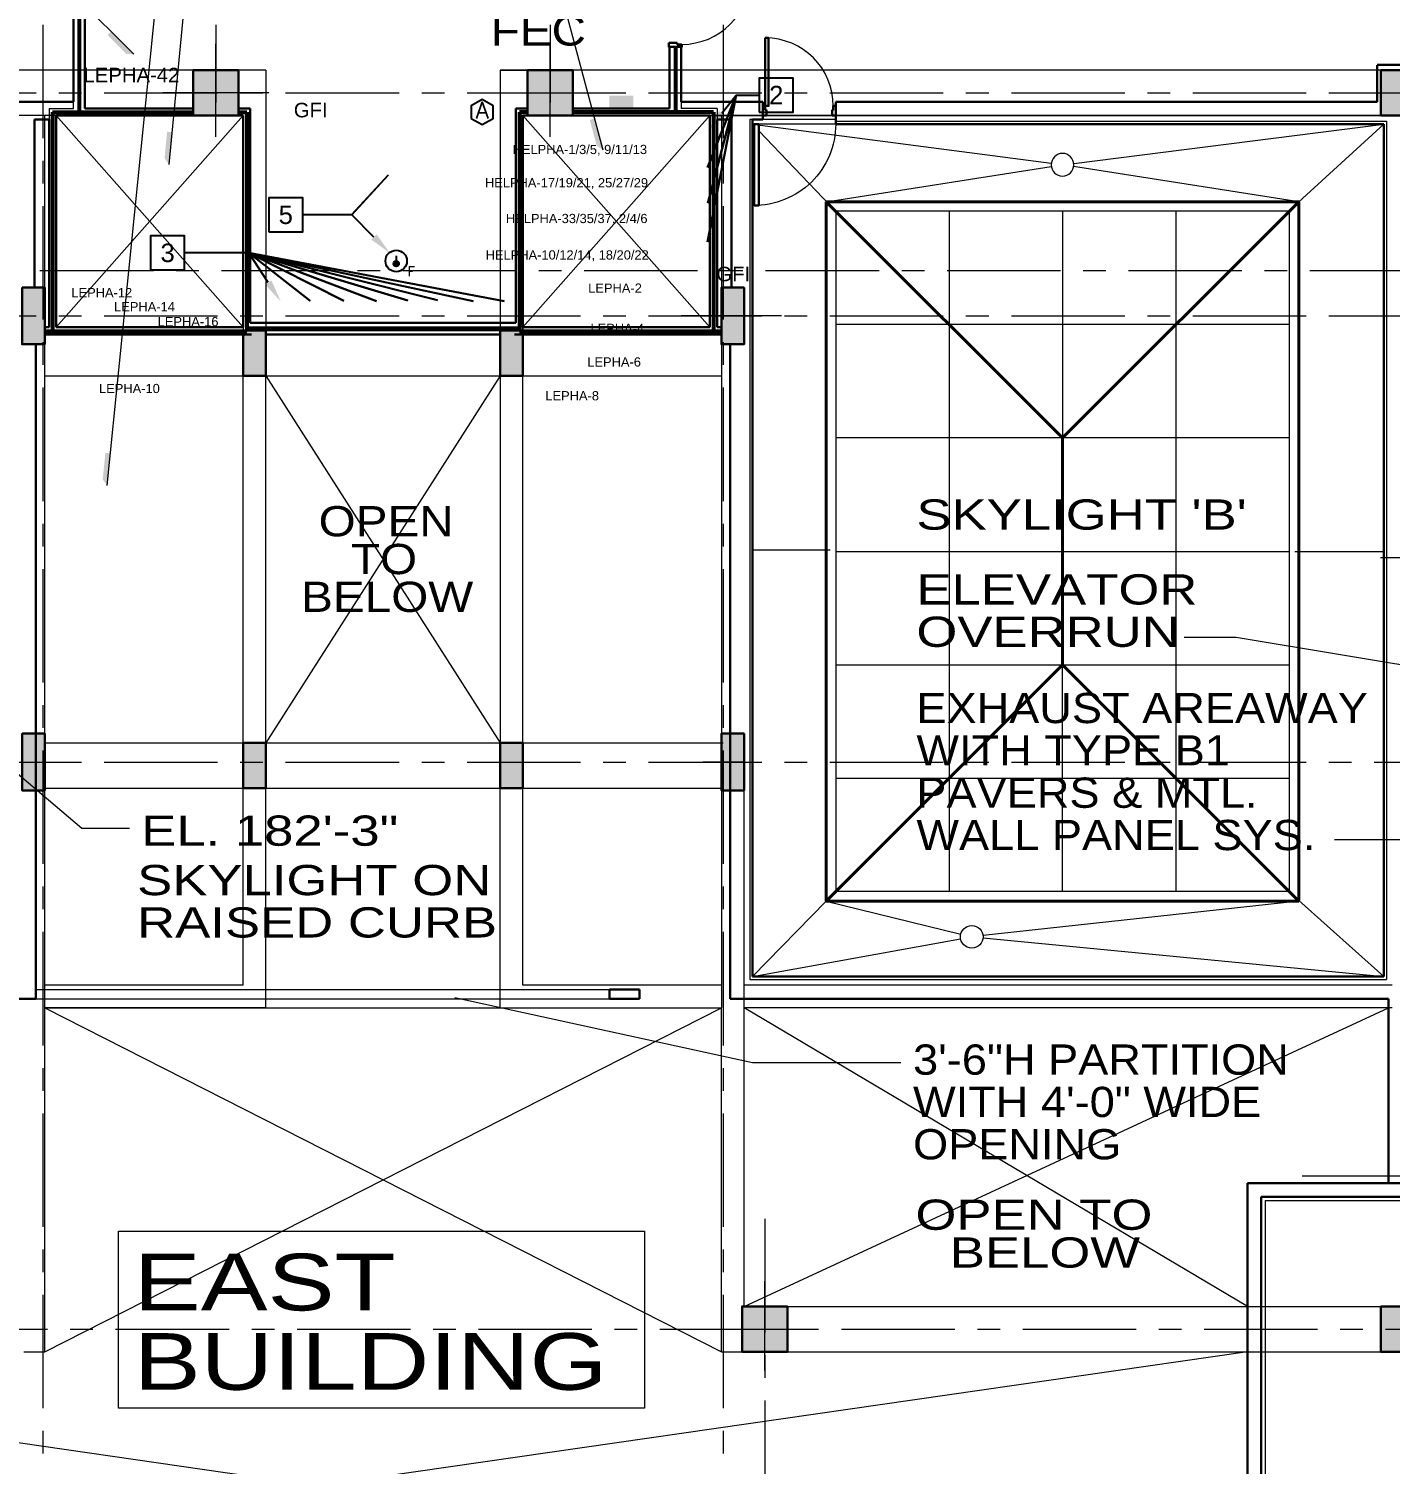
# Model space of a CAD drawing. Header units: inches. Extents: x -35176 to 0, y -3216 to 2257.
# Drawn here: x -15660 to -14940, y 296 to 1055 of the extents above; entities that cross this region are included whole.
import ezdxf
from ezdxf import colors
from ezdxf.entities.mleader import LeaderData, LeaderLine
from ezdxf.enums import TextEntityAlignment as Align
from ezdxf.math import Vec2, Vec3

# ---------------------------------------------------------------- set-up
doc = ezdxf.new("R2010")
doc.units = ezdxf.units.IN
doc.header["$LTSCALE"] = 48
doc.header["$MEASUREMENT"] = 0
doc.linetypes.add('A114$0$CENTER', pattern=[2, 1.25, -0.25, 0.25, -0.25])
for name, color, linetype in [('A114$0$A-ANNO-PATT-13-14', 8, 'Continuous'), ('A114$0$A-ANNO-TEXT', 8, 'Continuous'), ('A114$0$A-AREA-IDEN', 8, 'Continuous'), ('A114$0$A-COLS-COL14', 8, 'Continuous'), ('A114$0$A-COLS-COLS13-14', 8, 'Continuous'), ('A114$0$A-DOOR', 8, 'Continuous'), ('A114$0$A-DOOR-FRAM', 8, 'Continuous'), ('A114$0$A-EQPM-FEC', 8, 'Continuous'), ('A114$0$A-FLOR-OPN-TO-BELOW', 8, 'Continuous'), ('A114$0$A-FLOR-SLAB', 8, 'Continuous'), ('A114$0$A-GRID-GRD13-14', 8, 'Continuous'), ('A114$0$A-GRID-GRDP0-14', 8, 'Continuous'), ('A114$0$A-GRID-GRDP0-15', 8, 'Continuous'), ('A114$0$A-ROOF-CRTS', 8, 'Continuous'), ('A114$0$A-ROOF-RFDR', 8, 'Continuous'), ('A114$0$A-ROOF-SKYL', 8, 'Continuous'), ('A114$0$A-WALL-FIRE', 8, 'Continuous'), ('A114$0$A-WALL-FULL-EXTR', 8, 'Continuous'), ('A114$0$A-WALL-FULL-INTR', 8, 'Continuous'), ('A114$0$A-WALL-INTR', 8, 'Continuous'), ('A114$0$S-BEAM', 8, 'Continuous'), ('A114$0$S-BEAM-BELOW', 8, 'Continuous'), ('E-Anno-Keyn', 72, 'Continuous'), ('E-Anno-Note', 6, 'Continuous'), ('E-FIRE', 234, 'Continuous'), ('E-TEXT', 6, 'Continuous'), ('M-HVAC-text', 6, 'Continuous'), ('XREF', 7, 'Continuous')]:
    doc.layers.add(name, color=color, linetype=linetype)
doc.styles.add('A114$0$Arial', font='arial.ttf', dxfattribs={"height": 0.076839})
doc.styles.add('A114$0$style-Arial', font='arial.ttf')
doc.styles.add('M08', font='arial.ttf', dxfattribs={"height": 7.68})
doc.styles.add('MAMEP ANNO', font='arial.ttf', dxfattribs={"height": 0.101562})
doc.styles.get("Standard").update_dxf_attribs({"font": 'simplex.shx'})

# ---------------------------------------------------------------- blocks, each defined once
blk = doc.blocks.new('A114')
at = {"layer": 'A114$0$A-ANNO-PATT-13-14', "lineweight": 0, "extrusion": (0, 0, -1)}
blk.add_solid([(22757.5235, 1033.1645, 0), (22781.5235, 1033.1645, 0), (22757.5235, 1009.1645, 0), (22781.5235, 1009.1645, 0)], dxfattribs=at)
at = {"layer": 'A114$0$A-ANNO-PATT-13-14', "lineweight": 30, "extrusion": (0, 0, -1)}
for points in [[(22580.5238, 1033.1645), (22604.5238, 1033.1645), (22580.5238, 1009.1645), (22604.5238, 1009.1645)], [(22502.0241, 918.1574), (22490.0241, 918.1574), (22502.0241, 888.1574), (22490.0241, 888.1574)], [(22755.0348, 677.3418, 0), (22743.0348, 677.3418, 0), (22755.0348, 653.3418, 0), (22743.0348, 653.3418, 0)], [(22502.0241, 682.1574), (22490.0241, 682.1574), (22502.0241, 652.1574), (22490.0241, 652.1574)]]:
    blk.add_solid(points, dxfattribs=at)
at = {"layer": 'A114$0$A-ANNO-PATT-13-14', "lineweight": 30}
for points in [[(-22153.019, 1009.1489, 0), (-22129.019, 1009.1489, 0), (-22153.019, 1033.1489, 0), (-22129.019, 1033.1489, 0)], [(-22872.0236, 918.1574), (-22860.0236, 918.1574), (-22872.0236, 888.1574), (-22860.0236, 888.1574)], [(-22755.0231, 895.5238), (-22743.0231, 895.5238), (-22755.0231, 871.5238), (-22743.0231, 871.5238)], [(-22619.0037, 895.5239), (-22607.0037, 895.5239), (-22619.0037, 871.5239), (-22607.0037, 871.5239)], [(-22872.0236, 682.1574), (-22860.0236, 682.1574), (-22872.0236, 652.1574), (-22860.0236, 652.1574)], [(-22619.0037, 677.3419), (-22607.0037, 677.3419), (-22619.0037, 653.3419), (-22607.0037, 653.3419)], [(-22467.0236, 355.1574, 0.0005), (-22467.0236, 379.1574, 0.0005), (-22491.0236, 355.1574, 0.0005), (-22491.0236, 379.1574, 0.0005)], [(-22129.0236, 355.1574), (-22129.0236, 379.1574), (-22153.0236, 355.1574), (-22153.0236, 379.1574)]]:
    blk.add_solid(points, dxfattribs=at)
at = {"layer": 'A114$0$A-ANNO-TEXT', "lineweight": 0}
blk.add_line((-22777.2705, 1162.0842), (-22794.3106, 983.3561), dxfattribs=at)
at = {"layer": 'A114$0$A-ANNO-TEXT', "lineweight": 0, "flags": 128}
for points in [[(-22613.8398, 1115.6457), (-22597.9778, 1115.6457), (-22564.6676, 991.0486)], [(-22177.5283, 626.101), (-22102.4483, 626.101), (-21912.572, 848.1814)], [(-22257.1051, 733.2848), (-22229.551, 733.2848), (-22117.0279, 714.5896)], [(-22815.1126, 631.9644), (-22840.3959, 631.9644), (-22904.0024, 685.9367)], [(-22407.046, 508.0234), (-22485.4738, 508.0234), (-22643.0298, 542.3578)]]:
    blk.add_lwpolyline(points, dxfattribs=at)
at = {"layer": 'A114$0$A-ANNO-TEXT', "lineweight": 0}
blk.add_solid([(-22564.6676, 991.0486), (-22569.083, 1007.5643), (-22567.9755, 993.2077), (-22571.6301, 1006.878)], dxfattribs=at)
blk.add_solid([(-22564.6676, 991.0486), (-22569.083, 1007.5643), (-22567.9755, 993.2077), (-22571.6301, 1006.878)], dxfattribs=at)
at = {"layer": 'A114$0$A-ANNO-TEXT', "lineweight": 0, "extrusion": (0, 0, -1)}
blk.add_solid([(22794.3106, 983.3561), (22792.688, 1000.3747), (22796.6576, 986.5334), (22795.3145, 1000.6199)], dxfattribs=at)
blk.add_solid([(22794.3106, 983.3561), (22792.688, 1000.3747), (22796.6576, 986.5334), (22795.3145, 1000.6199)], dxfattribs=at)
at = {"layer": 'A114$0$A-ANNO-TEXT', "lineweight": 13}
blk.add_3dface([(-22821.0479, 418.8965), (-22542.724, 418.8965), (-22542.724, 325.302), (-22821.0479, 325.302)], dxfattribs=at)
at = {"layer": 'A114$0$A-AREA-IDEN', "lineweight": 0}
for p, q in [((-22827.0435, 813.4221), (-22760.1274, 1473.0978)), ((-22812.9091, 1041.6041), (-22943.1201, 1171.8746))]:
    blk.add_line(p, q, dxfattribs=at)
blk.add_solid([(-22812.9091, 1041.6041), (-22824.9949, 1053.6954), (-22816.8534, 1041.8187), (-22826.8569, 1051.8268)], dxfattribs=at)
blk.add_solid([(-22812.9091, 1041.6041), (-22824.9949, 1053.6954), (-22816.8534, 1041.8187), (-22826.8569, 1051.8268)], dxfattribs=at)
at = {"layer": 'A114$0$A-AREA-IDEN', "lineweight": 0, "extrusion": (-8.04894e-18, -7.93485e-17, -1)}
blk.add_solid([(22827.0435, 813.4221), (22825.3182, 830.4305), (22829.3713, 816.6134), (22827.9432, 830.6916)], dxfattribs=at)
blk.add_solid([(22827.0435, 813.4221), (22825.3182, 830.4305), (22829.3713, 816.6134), (22827.9432, 830.6916)], dxfattribs=at)
at = {"layer": 'A114$0$A-COLS-COL14', "lineweight": 13}
blk.add_line((-22130.3242, 775.098), (-22153.2812, 775.098), dxfattribs=at)
at = {"layer": 'A114$0$A-COLS-COLS13-14', "lineweight": 0}
for p, q in [((-22769.5278, 997.8632), (-22769.5278, 1047.1378)), ((-22592.5238, 997.8632), (-22592.5238, 1047.1378)), ((-22741.5235, 1021.1697, 0), (-22797.5235, 1021.1697, 0)), ((-22620.5238, 1021.1697, 0), (-22564.5238, 1021.1697, 0)), ((-22169.769, 1021.1697, 0), (-22113.769, 1021.1697, 0)), ((-22169.769, 1021.1489, 0), (-22113.769, 1021.1489, 0)), ((-22470.1778, 903.1574), (-22523.2687, 903.1574)), ((-22169.7641, 903.1631), (-22113.7641, 903.1631)), ((-22888.1237, 667.1544), (-22841.3992, 667.1544)), ((-22489.497, 667.1544), (-22511.8834, 667.1544)), ((-22153.1858, 667.1544), (-22125.3194, 667.1544)), ((-22152.4358, 667.1544), (-22124.5694, 667.1544)), ((-22479.0236, 345.1395), (-22479.0236, 392.5189)), ((-22900.5718, 367.1574), (-22865.5752, 367.1574)), ((-22496.5718, 367.1574), (-22461.5752, 367.1574))]:
    blk.add_line(p, q, dxfattribs=at)
at = {"layer": 'A114$0$A-COLS-COLS13-14', "lineweight": 30}
for points in [[(-22781.5235, 1033.1645, 0), (-22781.5235, 1009.1645, 0), (-22757.5235, 1009.1645, 0), (-22757.5235, 1033.1645, 0)], [(-22604.5238, 1009.1645), (-22580.5238, 1009.1645), (-22580.5238, 1033.1645), (-22604.5238, 1033.1645)], [(-22129.019, 1009.1489, 0), (-22129.019, 1033.1489, 0), (-22153.019, 1033.1489, 0), (-22153.019, 1009.1489, 0)], [(-22872.0236, 918.1574), (-22860.0236, 918.1574), (-22860.0236, 888.1574), (-22872.0236, 888.1574)], [(-22490.0241, 918.1574), (-22502.0241, 918.1574), (-22502.0241, 888.1574), (-22490.0241, 888.1574)], [(-22755.0231, 895.5238), (-22743.0231, 895.5238), (-22743.0231, 871.5238), (-22755.0231, 871.5238)], [(-22607.0037, 895.5239), (-22619.0037, 895.5239), (-22619.0037, 871.5239), (-22607.0037, 871.5239)], [(-22872.0236, 682.1574), (-22860.0236, 682.1574), (-22860.0236, 652.1574), (-22872.0236, 652.1574)], [(-22755.0348, 677.3418, 0), (-22743.0348, 677.3418, 0), (-22743.0348, 653.3418, 0), (-22755.0348, 653.3418, 0)], [(-22619.0037, 677.3419), (-22607.0037, 677.3419), (-22607.0037, 653.3419), (-22619.0037, 653.3419)], [(-22490.0241, 682.1574), (-22502.0241, 682.1574), (-22502.0241, 652.1574), (-22490.0241, 652.1574)], [(-22491.0236, 355.1574, 0.0005), (-22467.0236, 355.1574, 0.0005), (-22467.0236, 379.1574, 0.0005), (-22491.0236, 379.1574, 0.0005)], [(-22153.0236, 355.1574, 0.0005), (-22129.0236, 355.1574, 0.0005), (-22129.0236, 379.1574, 0.0005), (-22153.0236, 379.1574, 0.0005)]]:
    blk.add_3dface(points, dxfattribs=at)
at = {"layer": 'A114$0$A-DOOR', "lineweight": 0}
for centre, start, end in [((-22522.8995, 1082.8427), 270, 0), ((-22478.7753, 1014.2343), 0, 90)]:
    blk.add_arc(centre, 36, start, end, dxfattribs=at)
at = {"layer": 'A114$0$A-DOOR', "lineweight": 0, "extrusion": (0, 0, -1)}
blk.add_arc((22484.595, 1004.672), 43.0707, 180, 270.7797849, dxfattribs=at)
at = {"layer": 'A114$0$A-DOOR', "lineweight": 30}
for points in [[(-22478.7753, 1050.2343), (-22477.0253, 1050.2343), (-22477.0253, 1014.2343), (-22478.7753, 1014.2343)], [(-22482.095, 1004.672), (-22484.595, 1004.672), (-22484.595, 961.672), (-22482.095, 961.672)]]:
    blk.add_3dface(points, dxfattribs=at)
at = {"layer": 'A114$0$A-DOOR-FRAM', "lineweight": 30}
for p, q in [((-22529.7743, 1047.5928), (-22529.7743, 1045.3413)), ((-22525.3216, 1047.5928), (-22529.7743, 1047.5928)), ((-22529.7743, 1045.3413), (-22529.3993, 1045.3413)), ((-22525.3216, 1046.8423), (-22525.3216, 1047.5928)), ((-22522.8993, 1046.8423), (-22525.3216, 1046.8423)), ((-22522.8993, 1045.3413), (-22523.2743, 1045.3413)), ((-22522.8993, 1045.3413), (-22522.8993, 1046.8423)), ((-22480.0259, 1014.2345), (-22478.7749, 1014.2345)), ((-22480.0259, 1014.2345), (-22480.0259, 1013.8595)), ((-22478.7749, 1014.2345), (-22478.7749, 1012.2341)), ((-22478.7749, 1012.2341), (-22478.1494, 1012.2341)), ((-22478.1494, 1012.2341), (-22478.1494, 1009.2345)), ((-22442.7749, 1012.2341), (-22443.4004, 1012.2341)), ((-22443.4004, 1012.2341), (-22443.4004, 1009.2345)), ((-22441.5239, 1014.2345), (-22442.7749, 1014.2345)), ((-22442.7749, 1014.2345), (-22442.7749, 1012.2341)), ((-22441.5239, 1014.2345), (-22441.5239, 1013.8595)), ((-22480.0259, 1009.2345), (-22480.0259, 1009.6095)), ((-22478.1494, 1009.2345), (-22480.0259, 1009.2345)), ((-22443.4004, 1009.2345), (-22441.5239, 1009.2345)), ((-22441.5239, 1009.2345), (-22441.5239, 1009.6095))]:
    blk.add_line(p, q, dxfattribs=at)
at = {"layer": 'A114$0$A-DOOR-FRAM', "lineweight": 13}
for p, q in [((-22525.4717, 1047.4427), (-22529.6242, 1047.4427)), ((-22529.6242, 1047.4427), (-22529.6242, 1045.4914)), ((-22529.6242, 1045.4914), (-22529.3993, 1045.4914)), ((-22529.3993, 1045.4914), (-22529.3993, 1045.3413)), ((-22525.4717, 1046.6922), (-22525.4717, 1047.4427)), ((-22523.0494, 1046.6922), (-22525.4717, 1046.6922)), ((-22523.2743, 1045.3413), (-22523.2743, 1045.4914)), ((-22523.0494, 1045.4914), (-22523.2743, 1045.4914)), ((-22523.0494, 1045.4914), (-22523.0494, 1046.6922)), ((-22480.0259, 1013.8595), (-22479.8758, 1013.8595)), ((-22479.8758, 1014.0844), (-22478.925, 1014.0844)), ((-22479.8758, 1014.0844), (-22479.8758, 1013.8595)), ((-22478.925, 1014.0844), (-22478.925, 1012.084)), ((-22478.925, 1012.084), (-22478.2995, 1012.084)), ((-22478.2995, 1012.084), (-22478.2995, 1009.3846)), ((-22442.6248, 1012.084), (-22443.2503, 1012.084)), ((-22443.2503, 1012.084), (-22443.2503, 1009.3846)), ((-22441.674, 1014.0844), (-22442.6248, 1014.0844)), ((-22442.6248, 1014.0844), (-22442.6248, 1012.084)), ((-22441.674, 1014.0844), (-22441.674, 1013.8595)), ((-22441.5239, 1013.8595), (-22441.674, 1013.8595)), ((-22479.8758, 1009.6095), (-22480.0259, 1009.6095)), ((-22479.8758, 1009.3846), (-22479.8758, 1009.6095)), ((-22478.2995, 1009.3846), (-22479.8758, 1009.3846)), ((-22443.2503, 1009.3846), (-22441.674, 1009.3846)), ((-22441.674, 1009.3846), (-22441.674, 1009.6095)), ((-22441.674, 1009.6095), (-22441.5239, 1009.6095))]:
    blk.add_line(p, q, dxfattribs=at)
at = {"layer": 'A114$0$A-EQPM-FEC', "lineweight": 13}
blk.add_solid([(-22548.5866, 1012.8989, 352.9729), (-22561.3366, 1012.8989, 352.9729), (-22548.5866, 1019.6489, 352.9729), (-22561.3366, 1019.6489, 352.9729)], dxfattribs=at)
at = {"layer": 'A114$0$A-FLOR-OPN-TO-BELOW', "lineweight": 0}
for p, q in [((-22755.012, 1009.1643), (-22854.0226, 897.1643)), ((-22854.0226, 1009.1487), (-22755.0181, 897.1644)), ((-22607.0353, 1009.1643), (-22508.0246, 897.1643)), ((-22508.0246, 1009.1487), (-22607.0292, 897.1644)), ((-22619.0037, 871.5239), (-22743.0348, 677.3418)), ((-22743.0231, 871.5238), (-22619.0037, 677.3419)), ((-22860.0236, 355.1574), (-22502.0241, 537.1631)), ((-22860.0236, 537.1631), (-22502.0241, 355.1574)), ((-22490.0241, 379.1574), (-22149.0665, 537.1636)), ((-22223.5561, 379.1574), (-22490.0241, 537.1631)), ((-23207.0236, 355.1574), (-22641.245, 273.4861)), ((-22223.5561, 355.1574), (-22789.7234, 273.506))]:
    blk.add_line(p, q, dxfattribs=at)
at = {"layer": 'A114$0$A-FLOR-SLAB', "lineweight": 13}
for p, q in [((-22743.0348, 677.3418), (-22743.0231, 871.5238)), ((-22743.0231, 871.5238), (-22619.0037, 871.5239)), ((-22619.0037, 871.5239), (-22619.0037, 677.3419)), ((-22743.0348, 677.3418), (-22619.0037, 677.3419)), ((-22860.0236, 537.1631), (-22502.0241, 537.1631))]:
    blk.add_line(p, q, dxfattribs=at)
at = {"layer": 'A114$0$A-GRID-GRD13-14', "linetype": 'A114$0$CENTER', "lineweight": 0}
blk.add_line((-22194.7071, 448.1825, 0.0011), (-21414.536, 448.1309), dxfattribs=at)
at = {"layer": 'A114$0$A-GRID-GRDP0-14', "linetype": 'A114$0$CENTER', "lineweight": 0}
blk.add_line((-22479.0236, 425.4117), (-22479.0236, -201.1205), dxfattribs=at)
at = {"layer": 'A114$0$A-GRID-GRDP0-15', "linetype": 'A114$0$CENTER', "lineweight": 0}
for p, q in [((-22861.0236, 2113.2362), (-22861.0236, -797.9051)), ((-22769.5278, 2113.2362), (-22769.5278, 1016.1072)), ((-22592.5194, 2113.2362), (-22592.5194, 1016.1072)), ((-22501.0236, 2113.2362), (-22501.0236, -676.9042)), ((-23884.5631, 1021.1697), (-20452.7577, 1021.1697)), ((-24110.5721, 927.1574), (-20437.5384, 927.1574)), ((-23884.5631, 903.1574), (-20364.9322, 903.1574)), ((-23884.5631, 667.1574), (-20368.7317, 667.1574)), ((-24358.5266, 367.1574), (-20364.9322, 367.1574))]:
    blk.add_line(p, q, dxfattribs=at)
at = {"layer": 'A114$0$A-ROOF-CRTS', "lineweight": 0}
for p, q in [((-22485.5946, 1004.672), (-22327.4729, 983.9185)), ((-22315.5715, 983.8917), (-22151.5236, 1004.672)), ((-22198.5239, 961.6034), (-22151.5236, 1004.672)), ((-22444.5239, 961.6034), (-22482.095, 1001.0022)), ((-22446.5239, 963.6034), (-22327.452, 982.2113)), ((-22196.5239, 963.6034), (-22315.5959, 982.2113)), ((-22444.5239, 779.1713), (-22485.5239, 779.1713)), ((-22198.5239, 778.6034), (-22151.5236, 778.6034)), ((-22485.5149, 553.6707), (-22446.5239, 593.5575)), ((-22446.5239, 593.6034), (-22375.3498, 576.0719)), ((-22196.5239, 593.6034), (-22363.5597, 575.2908)), ((-22196.5239, 593.819), (-22151.5236, 553.6701)), ((-22485.5149, 553.6707), (-22375.4282, 573.5697)), ((-22363.5515, 574.0625), (-22151.5236, 553.6701))]:
    blk.add_line(p, q, dxfattribs=at)
at = {"layer": 'A114$0$A-ROOF-RFDR', "lineweight": 13, "extrusion": (0, 0, -1)}
blk.add_circle((22321.5239, 983.1377, -352.9729), 6, dxfattribs=at)
at = {"layer": 'A114$0$A-ROOF-RFDR', "lineweight": 13}
blk.add_circle((-22369.5239, 574.6369, 352.9729), 6, dxfattribs=at)
at = {"layer": 'A114$0$A-ROOF-SKYL', "lineweight": 40}
for p, q in [((-22321.5239, 838.6034), (-22446.5239, 963.6034)), ((-22196.5239, 963.6034), (-22446.5239, 963.6034)), ((-22446.5239, 963.6034), (-22446.5239, 593.5575)), ((-22321.5239, 838.6034), (-22196.5239, 963.6034)), ((-22196.5239, 963.6034), (-22196.5239, 593.819)), ((-22321.5239, 838.6034), (-22321.5239, 718.6034)), ((-22446.5239, 593.6034), (-22321.5239, 718.6034)), ((-22196.5239, 593.6034), (-22321.5239, 718.6034)), ((-22196.5239, 593.6034), (-22446.5239, 593.6034))]:
    blk.add_line(p, q, dxfattribs=at)
at = {"layer": 'A114$0$A-ROOF-SKYL', "lineweight": 0}
for p, q in [((-22201.53, 958.5974), (-22441.5179, 958.5974)), ((-22441.5179, 958.5974), (-22441.5179, 598.6095)), ((-22381.5239, 958.5974), (-22381.5239, 598.6095)), ((-22321.5239, 958.5974), (-22321.5239, 838.6034)), ((-22261.5239, 958.5974), (-22261.5239, 598.6095)), ((-22201.53, 958.5974), (-22201.53, 598.6095)), ((-22201.53, 898.6034), (-22441.5179, 898.6034)), ((-22201.53, 838.6034), (-22441.5179, 838.6034)), ((-22441.5179, 778.6034), (-22321.5239, 778.6034)), ((-22321.5239, 778.6034), (-22201.53, 778.6034)), ((-22441.5179, 718.6034), (-22201.53, 718.6034)), ((-22321.5239, 598.6095), (-22321.5239, 718.6034)), ((-22441.5179, 658.6034), (-22201.53, 658.6034)), ((-22201.53, 598.6095), (-22441.5179, 598.6095))]:
    blk.add_line(p, q, dxfattribs=at)
at = {"layer": 'A114$0$A-WALL-FIRE', "lineweight": 53}
for p, q in [((-22841.8354, 1089.3653), (-22841.8354, 1011.7999)), ((-22526.3368, 1045.4914), (-22526.3368, 1011.0239)), ((-22855.8979, 1011.0239), (-22781.5235, 1011.0239)), ((-22855.8979, 1011.0239), (-22855.8977, 895.1406)), ((-22757.5235, 1011.024), (-22753.1369, 1011.024)), ((-22753.1369, 1011.024), (-22753.1432, 895.1406)), ((-22608.9103, 1011.024), (-22608.9041, 895.1406)), ((-22604.5238, 1011.024), (-22608.9103, 1011.024)), ((-22506.0923, 1011.0239), (-22580.5238, 1011.0239)), ((-22506.0923, 1011.0239), (-22506.0923, 895.1406)), ((-22608.9042, 896.477), (-22753.1431, 896.477)), ((-22860.0236, 895.1406), (-22753.1432, 895.1406)), ((-22608.9041, 895.1406), (-22502.0241, 895.1406))]:
    blk.add_line(p, q, dxfattribs=at)
at = {"layer": 'A114$0$A-WALL-FULL-EXTR', "lineweight": 30}
for p, q in [((-22149.0665, 541.9201), (-22149.0665, 444.3803)), ((-21693.535, 444.3794), (-22223.5561, 444.3804)), ((-22223.5561, 444.3804), (-22223.5561, 384.0308)), ((-22216.3061, 437.1317), (-21946.0136, 437.1314)), ((-22216.3061, 437.1304), (-22216.3061, 205.9408)), ((-21681.0866, 437.1294), (-22216.3061, 437.1304)), ((-22223.5561, 384.0308), (-22223.5561, 375.0349)), ((-22223.5561, 375.0349), (-22223.5561, 371.6937)), ((-22223.5561, 371.6937), (-22223.5561, 366.0391)), ((-22223.5561, 366.0391), (-22223.5561, 287.6978))]:
    blk.add_line(p, q, dxfattribs=at)
at = {"layer": 'A114$0$A-WALL-FULL-EXTR', "lineweight": 13}
for p, q in [((-22214.3061, 435.1317), (-21677.57, 435.1312)), ((-22214.3061, 435.1304), (-22214.3061, 358.8215)), ((-22214.3061, 358.8215), (-22214.3061, 322.7425)), ((-22214.3061, 322.7425), (-22214.3061, 319.5355)), ((-22214.3061, 319.5355), (-22214.3061, 203.9405))]:
    blk.add_line(p, q, dxfattribs=at)
at = {"layer": 'A114$0$A-WALL-FULL-INTR', "lineweight": 30}
for p, q in [((-22844.8979, 1016.422), (-22844.8979, 1091.24)), ((-22838.7729, 1012.8989), (-22838.7729, 1087.4905)), ((-22529.3993, 1045.4914), (-22529.3994, 1012.8989)), ((-22529.3993, 1045.4914), (-22523.2743, 1045.4914)), ((-22523.2743, 1045.4914), (-22523.2744, 1016.422)), ((-22155.0317, 1035.8988), (-22155.0316, 1016.422)), ((-22046.6255, 1035.9197), (-22155.0233, 1035.9197)), ((-22844.8979, 1016.422), (-22882.0213, 1016.422)), ((-22838.7729, 1012.8989), (-22781.5235, 1012.8989)), ((-22757.5235, 1012.899), (-22751.2618, 1012.899)), ((-22751.2618, 1012.899), (-22751.2679, 899.5395)), ((-22610.7854, 1012.899), (-22610.7793, 899.5395)), ((-22604.5238, 1012.899), (-22610.7854, 1012.899)), ((-22529.3994, 1012.8989), (-22580.5238, 1012.8989)), ((-22523.2744, 1016.422), (-22480.0259, 1016.422)), ((-22480.0259, 1007.172), (-22480.0259, 1016.422)), ((-22441.5239, 1004.672), (-22441.5239, 1016.422)), ((-22441.5239, 1016.422), (-22155.0316, 1016.422)), ((-22865.4927, 1007.172), (-22857.7729, 1007.172)), ((-22865.3986, 1007.172), (-22865.3985, 918.1574)), ((-22857.7729, 1007.172), (-22857.7727, 897.1645)), ((-22854.0229, 1009.1489), (-22755.0127, 1009.149)), ((-22854.0229, 1009.1489), (-22854.0227, 897.1645)), ((-22755.012, 1009.1643), (-22755.0181, 897.1644)), ((-22607.0352, 1009.1643), (-22607.0292, 897.1644)), ((-22508.0299, 1009.1489), (-22607.0346, 1009.149)), ((-22508.0299, 1009.1489), (-22508.03, 897.1644)), ((-22504.2796, 1007.172), (-22504.2798, 897.1644)), ((-22496.6394, 1007.172), (-22504.2796, 1007.172)), ((-22496.6394, 1007.172), (-22496.6395, 918.1574)), ((-22485.5144, 1007.172), (-22485.5149, 553.6707)), ((-22485.5144, 1007.172), (-22480.0259, 1007.172)), ((-22441.5239, 1004.672), (-22441.5239, 1007.172)), ((-22441.5239, 1004.672), (-22151.5144, 1004.672)), ((-22151.5144, 1004.672), (-22151.5149, 553.6703)), ((-22857.7727, 897.1645), (-22860.0236, 897.1645)), ((-22854.0226, 897.1644), (-22755.018, 897.1645)), ((-22610.7793, 899.5395), (-22751.2679, 899.5395)), ((-22508.03, 897.1644), (-22607.0292, 897.1645)), ((-22502.0241, 897.1644), (-22504.2798, 897.1644)), ((-22860.0236, 893.4149), (-22750.6284, 893.415)), ((-22619.0037, 893.4145), (-22743.0231, 893.4145)), ((-22502.0241, 893.4149), (-22611.4189, 893.415)), ((-22864.7735, 888.1574), (-22864.7731, 541.9207)), ((-22497.2645, 888.1574), (-22497.2649, 541.9207)), ((-22485.5149, 553.6707), (-22151.5236, 553.6701)), ((-23207.0239, 541.9213), (-22864.7731, 541.9207)), ((-22561.2649, 546.7952), (-22561.2649, 541.9208)), ((-22561.2649, 546.7952), (-22545.2649, 546.7952)), ((-22545.2649, 541.9207), (-22561.2649, 541.9207)), ((-22545.2649, 546.7952), (-22545.2649, 541.9207)), ((-22497.2649, 541.9207), (-22149.0665, 541.9201))]:
    blk.add_line(p, q, dxfattribs=at)
at = {"layer": 'A114$0$A-WALL-FULL-INTR', "lineweight": 0}
for p, q in [((-22857.7729, 1012.8989), (-22844.8979, 1012.8989)), ((-22857.7729, 1012.8989), (-22857.7729, 1007.172)), ((-22844.8979, 1012.8989), (-22844.8979, 1016.422)), ((-22523.2744, 1016.422), (-22523.2744, 1012.8989)), ((-22504.2796, 1012.8989), (-22523.2744, 1012.8989)), ((-22504.2796, 1012.8989), (-22504.2796, 1007.172)), ((-22487.0144, 1007.172), (-22487.0149, 552.1707)), ((-22485.5144, 1007.172), (-22487.0144, 1007.172)), ((-22441.5239, 1004.672), (-22485.5946, 1004.672)), ((-22440.5578, 1004.672), (-22484.6285, 1004.672)), ((-22441.5239, 1007.172), (-22480.0259, 1007.172)), ((-22441.5239, 1006.172), (-22150.0144, 1006.172)), ((-22150.0144, 1006.172), (-22150.0149, 552.1701)), ((-22487.0149, 552.1707), (-22150.0149, 552.1701))]:
    blk.add_line(p, q, dxfattribs=at)
at = {"layer": 'A114$0$A-WALL-INTR', "lineweight": 13}
for p, q in [((-22864.7731, 546.7957), (-22545.2649, 546.7952)), ((-22864.7731, 541.9207), (-22545.2649, 541.9202))]:
    blk.add_line(p, q, dxfattribs=at)
at = {"layer": 'A114$0$S-BEAM', "lineweight": 13}
for p, q in [((-22743.0127, 1033.1645), (-23209.0239, 1033.1645)), ((-22743.0127, 1033.1645), (-22743.0127, 895.5239)), ((-22129.019, 1033.1645), (-22619.0297, 1033.1645)), ((-22619.0297, 1033.1645), (-22619.0297, 895.5239)), ((-22860.0236, 355.1574), (-22860.0236, 537.1631)), ((-22502.0241, 355.1574), (-22502.0241, 537.1631)), ((-22149.0665, 537.1636), (-22490.0241, 537.1631)), ((-22490.0241, 379.1574), (-22490.0241, 537.1631)), ((-22467.0236, 379.1574), (-22223.5561, 379.1574)), ((-22214.3061, 379.1574), (-22141.0236, 379.1574)), ((-22871.0236, 355.1574), (-22860.0236, 355.1574)), ((-22502.0241, 355.1574), (-22491.0236, 355.1574)), ((-22467.0236, 355.1574), (-22223.5561, 355.1574)), ((-22214.3061, 355.1574), (-22129.7697, 355.1574))]:
    blk.add_line(p, q, dxfattribs=at)
at = {"layer": 'A114$0$S-BEAM', "lineweight": 0}
for p, q in [((-22860.0236, 918.1574), (-22860.0236, 1009.1645)), ((-22755.0127, 1009.1489), (-22755.0127, 895.5239)), ((-22607.0297, 1009.149), (-22607.0297, 871.5084)), ((-22502.0236, 1009.1645), (-22502.0242, 537.1631)), ((-22860.0236, 895.5239), (-22508.03, 895.5239)), ((-22860.0236, 537.1631), (-22860.0236, 888.1574)), ((-22860.0236, 871.5239), (-22502.0238, 871.5239)), ((-22860.0236, 677.3418), (-22501.0575, 677.3418)), ((-22860.0236, 653.3418), (-22501.0575, 653.3418)), ((-22490.0241, 537.1631), (-22490.0241, 652.1574)), ((-22147.0236, 549.1713), (-22490.0241, 549.1707)), ((-22147.0236, 537.1636), (-22149.0665, 537.1636)), ((-22223.5561, 379.1574), (-22214.3061, 379.1574)), ((-22223.5561, 355.1574), (-22214.3061, 355.1574))]:
    blk.add_line(p, q, dxfattribs=at)
at = {"layer": 'A114$0$S-BEAM', "lineweight": 0, "flags": 128}
for points in [[(-22757.5235, 1009.1645), (-23233.0239, 1009.1645)], [(-22133.0347, 1009.1696), (-22133.0347, 1009.1645), (-22604.5238, 1009.1645)], [(-22604.5238, 1009.1645), (-22129.6486, 1009.1645)]]:
    blk.add_lwpolyline(points, dxfattribs=at)
at = {"layer": 'A114$0$S-BEAM-BELOW', "lineweight": 0}
for p, q in [((-22619.0297, 1033.1645, 352.9729), (-22604.5238, 1033.1645, 352.9729)), ((-22604.5238, 1009.1645, 352.9729), (-22607.5697, 1009.1645, 352.9729)), ((-22607.0297, 549.1522, 352.9729), (-22607.0297, 1009.149, 352.9729)), ((-22755.0301, 549.1632, 352.9729), (-22755.0301, 871.5239, 352.9729)), ((-22743.0301, 537.1631, 352.9729), (-22743.0301, 653.3418, 352.9729)), ((-22619.0297, 537.1631, 352.9729), (-22619.0297, 653.3418, 352.9729)), ((-22755.0356, 549.1631, 352.9729), (-22860.0189, 549.1631, 352.9729)), ((-22502.0242, 549.1522, 352.9729), (-22607.0297, 549.1522, 352.9729)), ((-22743.0301, 537.1631, 352.9729), (-22860.0236, 537.1631, 352.9729)), ((-22619.0297, 537.1631, 352.9729), (-22502.0241, 537.1631, 352.9729))]:
    blk.add_line(p, q, dxfattribs=at)
at = {"layer": 'A114$0$A-ANNO-TEXT', "lineweight": 13}
for s, height, style, width, p in [('FEC', 16, 'A114$0$Arial', 1.128125, (-22624.0637, 1062.2088, 0.2066)), ('3\'-6"H PARTITION', 15.999998, 'A114$0$style-Arial', 1.06875, (-22400.5732, 517.7171)), ('WITH 4\'-0" WIDE ', 15.999998, 'A114$0$style-Arial', 1.06875, (-22400.5732, 495.3171)), ('OPENING', 16, 'A114$0$style-Arial', 1.06875, (-22400.5732, 472.9171))]:
    blk.add_text(s, height=height, dxfattribs=dict(at, style=style, width=width)).set_placement(p, align=Align.TOP_LEFT)
at = {"layer": 'A114$0$A-ANNO-TEXT', "lineweight": 70, "style": 'A114$0$style-Arial'}
for s, height, width, p in [("SKYLIGHT 'B'", 15.999998, 1.246875, (-22398.7989, 806.0865)), ('ELEVATOR ', 16, 1.246875, (-22398.7989, 766.4784)), ('OVERRUN', 16, 1.246875, (-22398.7989, 744.0784)), ('EXHAUST AREAWAY', 15.999998, 1.06875, (-22398.7989, 703.7234)), ('WITH TYPE B1 ', 15.999998, 1.06875, (-22398.7989, 681.3234)), ('PAVERS & MTL. ', 15.999998, 1.06875, (-22398.7989, 658.9234)), ('WALL PANEL SYS.', 15.999998, 1.06875, (-22398.7989, 636.5234))]:
    blk.add_text(s, height=height, dxfattribs=dict(at, width=width)).set_placement(p, align=Align.TOP_LEFT)
at = {"layer": 'A114$0$A-ANNO-TEXT', "lineweight": 13, "style": 'A114$0$style-Arial'}
for s, width, p in [('OPEN', 1.128125, (-22679.3771, 802.5494, 0.2066)), ('TO', 1.128125, (-22680.4982, 782.5494, 0.2066)), ('BELOW', 1.128125, (-22678.8346, 762.5494, 0.2066)), ('OPEN TO', 1.246875, (-22336.6129, 435.6488)), ('BELOW', 1.246875, (-22330.7897, 415.6488))]:
    blk.add_text(s, height=16, dxfattribs=dict(at, width=width)).set_placement(p, align=Align.TOP_CENTER)
at = {"layer": 'A114$0$A-ANNO-TEXT', "lineweight": 13, "style": 'A114$0$style-Arial', "width": 1.246875}
blk.add_text('EL. 182\'-3"', height=15.999998, dxfattribs=at).set_placement((-22809.0098, 622.8463))
at = {"layer": 'A114$0$A-ANNO-TEXT', "lineweight": 70, "style": 'A114$0$style-Arial', "width": 1.266666}
for s, p in [('EAST', (-22812.914, 376.9949)), ('BUILDING', (-22812.914, 334.9949))]:
    blk.add_text(s, height=30, dxfattribs=at).set_placement(p)
at = {"layer": 'A114$0$A-ANNO-TEXT', "lineweight": 13, "char_height": 15.999998, "attachment_point": 1, "line_spacing_factor": 0.6, "style": 'A114$0$Arial'}
for s, insert in [('\\H1x;\\W1.24688;SKYLIGHT ON', (-22811.1461, 612.6959)), ('\\H1x;\\W1.24688;RAISED CURB', (-22811.1461, 590.2959))]:
    blk.add_mtext(s, dxfattribs=dict(at, insert=insert))
blk = doc.blocks.new('*U297')
at = {"layer": 'E-FIRE', "color": 234, "linetype": 'Continuous', "lineweight": -3}
blk.add_lwpolyline([(0.0052, -0.0312), (0.0593, -0.0625), (0.1135, -0.0312), (0.1135, 0.0312), (0.0593, 0.0625), (0.0052, 0.0312)], close=True, dxfattribs=at)
blk.add_text('A', height=0.0833, dxfattribs=at).set_placement((0.0602, 0.0099), align=Align.MIDDLE_CENTER)
blk = doc.blocks.new('A$C5D764356')
h = blk.add_hatch(color=256)
edge = h.paths.add_edge_path()
edge.add_arc((6, 6.9), 1.53, 0, 360)
blk.add_line((6, 11.23), (6, 8.43))
for centre, radius in [((6, 8.43), 6), ((6, 6.9), 1.53)]:
    blk.add_circle(centre, radius)
at = {"linetype": 'Continuous', "lineweight": -3}
blk.add_text('F', height=5.4, dxfattribs=at).set_placement((14.32, 2.7), align=Align.MIDDLE)
blk = doc.blocks.new('MLD-KeyNote')
at = {"color": 0, "linetype": 'Continuous', "transparency": 16777216}
blk.add_lwpolyline([(-0.09375, -0.09375), (0.09375, -0.09375), (0.09375, 0.09375), (-0.09375, 0.09375)], close=True, dxfattribs=at)
at = {"color": 0, "linetype": 'ByBlock', "transparency": 16777216, "style": 'MAMEP ANNO'}
blk.add_attdef('ID', text='', height=0.10156, dxfattribs=at).set_placement((0, 0), align=Align.MIDDLE_CENTER)

msp = doc.modelspace()

# ---------------------------------------------------------------- block references
at = {"layer": 'E-FIRE', "color": 234, "linetype": 'Continuous', "lineweight": -3}
for name, p, xscale, yscale, zscale in [('*U297', (-15426.78, 1011.02), 106.3733794373484, 106.3733794373484, 106.3733794373484), ('A$C5D764356', (-15471.62, 924.24), 0.9486373537720567, 0.9486373537720567, 0.9486373537720567)]:
    msp.add_blockref(name, p, dxfattribs=dict(at, xscale=xscale, yscale=yscale, zscale=zscale))
at = {"layer": 'XREF'}
msp.add_blockref('A114', (7208.12, 0), dxfattribs=at)

# ---------------------------------------------------------------- texts
at = {"layer": 'E-TEXT', "style": 'M08'}
for s, p in [('LEPHA-42', (-15631.39, 1026.79)), ('GFI', (-15520.12, 1008.23)), ('GFI', (-15296.51, 921.5))]:
    msp.add_text(s, height=7.68, dxfattribs=at).set_placement(p)
at = {"layer": 'E-TEXT', "char_height": 4.875, "attachment_point": 1, "style": 'M08'}
for s, insert, width in [('HELPHA-1/3/5, 9/11/13', (-15404.37, 993.67), 112.1249), ('HELPHA-17/19/21, 25/27/29', (-15419, 976.06), 135.9926), ('HELPHA-33/35/37, 2/4/6', (-15407.9, 957.15), 135.9926), ('HELPHA-10/12/14, 18/20/22', (-15418.62, 937.87), 135.9926), ('LEPHA-2', (-15364.34, 920.31), 51.8787), ('LEPHA-12', (-15637.82, 917.94), 51.8787), ('LEPHA-14', (-15615.22, 910.49), 51.8787), ('LEPHA-16', (-15592.15, 902.6), 51.8787), ('LEPHA-4', (-15363.15, 899.03), 51.8787), ('LEPHA-6', (-15364.83, 881.24), 51.8787), ('LEPHA-10', (-15623.19, 867.21), 51.8787), ('LEPHA-8', (-15387.03, 863.37), 51.8787)]:
    msp.add_mtext(s, dxfattribs=dict(at, insert=insert, width=width))

# ---------------------------------------------------------------- leaders
at = {"layer": 'E-Anno-Keyn'}
ml = msp.add_multileader_block('Standard', dxfattribs=at)
ml.set_content('MLD-KeyNote', color=256, scale=96)
ml.set_attribute('ID', '1', width=0)
ml.set_leader_properties(color=256, linetype='Continuous')
ml.build(insert=Vec2(0, 0))
ml.multileader.update_dxf_attribs({"has_dogleg": 0, "text_left_attachment_type": 2, "text_right_attachment_type": 2, "dogleg_length": 3.84, "arrow_head_size": 12, "scale": 96})
ctx = ml.context
ctx.base_point, ctx.scale, ctx.char_height, ctx.arrow_head_size, ctx.landing_gap_size, ctx.plane_origin = Vec3(-22834.24, 1024.13), 96, 737.28, 12, 384, Vec3(-22922.48, 966.89)
ctx.left_attachment, ctx.right_attachment = 2, 2
notes = []
notes.append((ctx, [(0, (0, 0, 0), (0, 0), (1, 0), 1, [])]))
ctx.block.insert = Vec3(-22825.24, 1024.13)
at = {"layer": 'E-Anno-Note'}
ml = msp.add_multileader_mtext('Standard', dxfattribs=at)
ml.set_content('LOCATED AT PENTHOUSE LEVEL', color=256, style='MAMEP ANNO')
ml.set_leader_properties(color=256, linetype='Continuous')
ml.build(insert=Vec2(0, 0))
ml.multileader.update_dxf_attribs({"has_dogleg": 0, "text_right_attachment_type": 3, "dogleg_length": 3.84, "arrow_head_size": 12, "scale": 96})
ctx = ml.context
ctx.base_point, ctx.scale, ctx.char_height, ctx.arrow_head_size, ctx.landing_gap_size, ctx.plane_origin = Vec3(-23436.14, 1178.1), 96, 7.68, 12, 3.75, Vec3(-23457.08, 1103.19)
ctx.right_attachment = 3
notes.append((ctx, [(1, (1, 1, 0), (-22957.7, 1165.03), (-1, 0), 369, [(0, [(-23465.11, 1052.18), (-23443.33, 1178.1)], 0, []), (1, [(-23343.6, 1041.82), (-23324.34, 1165.03)], 0, [])])]))
ctx.mtext.insert, ctx.mtext.width, ctx.mtext.flow_direction = Vec3(-23432.39, 1182.01), 134.1946, 5
ml = msp.add_multileader_mtext('Standard', dxfattribs=at)
ml.set_content('LOCATED AT PENTHOUSE LEVEL', color=256, style='MAMEP ANNO')
ml.set_leader_properties(color=256, linetype='Continuous')
ml.build(insert=Vec2(0, 0))
ml.multileader.update_dxf_attribs({"has_dogleg": 0, "text_right_attachment_type": 3, "dogleg_length": 3.84, "arrow_head_size": 12, "scale": 96})
ctx = ml.context
ctx.base_point, ctx.scale, ctx.char_height, ctx.arrow_head_size, ctx.landing_gap_size, ctx.plane_origin = Vec3(-22586.76, 836.58), 96, 7.68, 12, 3.75, Vec3(-22616.76, 806)
ctx.right_attachment = 3
notes.append((ctx, [(0, (1, 1, 0), (-22955.76, 836.58), (1, 0), 369, [(0, [(-22627.96, 858.8), (-22606.8, 836.64)], 0, [])])]))
ctx.mtext.insert, ctx.mtext.width, ctx.mtext.flow_direction = Vec3(-22583.01, 840.49), 134.1946, 5
ml = msp.add_multileader_mtext('Standard', dxfattribs=at)
ml.set_content('LOCATED AT PENTHOUSE LEVEL', color=256, style='MAMEP ANNO')
ml.set_leader_properties(color=256, linetype='Continuous')
ml.build(insert=Vec2(0, 0))
ml.multileader.update_dxf_attribs({"has_dogleg": 0, "text_right_attachment_type": 3, "dogleg_length": 3.84, "arrow_head_size": 12, "scale": 96})
ctx = ml.context
ctx.base_point, ctx.scale, ctx.char_height, ctx.arrow_head_size, ctx.landing_gap_size, ctx.plane_origin = Vec3(-24060.64, 766.53), 96, 7.68, 12, 3.75, Vec3(-24109.06, 695.14)
ctx.right_attachment = 3
notes.append((ctx, [(1, (1, 1, 0), (-23582.2, 753.45), (-1, 0), 369, [(1, [(-23875.05, 712.86), (-23919.16, 753.45)], 0, [])])]))
ctx.mtext.insert, ctx.mtext.width, ctx.mtext.flow_direction = Vec3(-24056.89, 770.43), 134.1946, 5
ml = msp.add_multileader_mtext('Standard', dxfattribs=at)
ml.set_content('LOCATED AT PENTHOUSE LEVEL', color=256, style='MAMEP ANNO')
ml.set_leader_properties(color=256, linetype='Continuous')
ml.build(insert=Vec2(0, 0))
ml.multileader.update_dxf_attribs({"has_dogleg": 0, "text_right_attachment_type": 3, "dogleg_length": 3.84, "arrow_head_size": 12, "scale": 96})
ctx = ml.context
ctx.base_point, ctx.scale, ctx.char_height, ctx.arrow_head_size, ctx.landing_gap_size, ctx.plane_origin = Vec3(-22110.65, 547.69), 96, 7.68, 12, 3.75, Vec3(-22160.52, 562.55)
ctx.right_attachment = 3
notes.append((ctx, [(1, (1, 1, 0), (-21632.21, 534.62), (-1, 0), 369, [(0, [(-22171.61, 535.64), (-22117.73, 547.69)], 0, []), (1, [(-21964.55, 457.15), (-21990.37, 534.62)], 0, [])])]))
ctx.mtext.insert, ctx.mtext.width, ctx.mtext.flow_direction = Vec3(-22106.9, 551.6), 134.1946, 5
at = {"layer": 'E-TEXT'}
ml = msp.add_multileader_block('Standard', dxfattribs=at)
ml.set_content('MLD-KeyNote', color=256, scale=96)
ml.set_attribute('ID', '2', width=0)
ml.set_leader_properties(color=256, linetype='Continuous')
ml.build(insert=Vec2(0, 0))
ml.multileader.update_dxf_attribs({"has_dogleg": 0, "text_left_attachment_type": 2, "text_right_attachment_type": 2, "dogleg_length": 3.84, "arrow_head_size": 12, "scale": 96})
ctx = ml.context
ctx.base_point, ctx.scale, ctx.char_height, ctx.arrow_head_size, ctx.landing_gap_size, ctx.plane_origin = Vec3(-15273.85, 1020.01), 96, 737.28, 12, 384, Vec3(-15301.84, 999.46)
ctx.left_attachment, ctx.right_attachment = 2, 2
notes.append((ctx, [(0, (1, 1, 0), (-15642.85, 1020.01), (1, 0), 369, [(3, [(-15301.01, 1000.91), (-15286.01, 1020.01), (-15301.3, 981.73), (-15286.07, 1020.01), (-15301.02, 962.89), (-15286.08, 1020.01), (-15301.31, 942.35), (-15286.08, 1020.01)], 0, [])])]))
ctx.block.insert = Vec3(-15264.85, 1020.01)
ml = msp.add_multileader_block('Standard', dxfattribs=at)
ml.set_content('MLD-KeyNote', color=256, scale=96)
ml.set_attribute('ID', '5', width=0)
ml.set_leader_properties(color=256, linetype='Continuous')
ml.build(insert=Vec2(0, 0))
ml.multileader.update_dxf_attribs({"has_dogleg": 0, "text_left_attachment_type": 2, "text_right_attachment_type": 2, "dogleg_length": 3.84, "arrow_head_size": 12, "scale": 96})
ctx = ml.context
ctx.base_point, ctx.scale, ctx.char_height, ctx.arrow_head_size, ctx.landing_gap_size, ctx.plane_origin = Vec3(-15533.38, 956.67), 96, 737.28, 12, 384, Vec3(-15469.24, 936.41)
ctx.left_attachment, ctx.right_attachment = 2, 2
notes.append((ctx, [(0, (1, 1, 0), (-15146.38, 956.67), (-1, 0), 369, [(1, [(-15469.24, 936.41), (-15489.49, 956.67), (-15470.21, 977.71), (-15489.53, 956.67)], 0, [])])]))
ctx.block.insert = Vec3(-15524.38, 956.67)
ml = msp.add_multileader_block('Standard', dxfattribs=at)
ml.set_content('MLD-KeyNote', color=256, scale=96)
ml.set_attribute('ID', '3', width=0)
ml.set_leader_properties(color=256, linetype='Continuous')
ml.build(insert=Vec2(0, 0))
ml.multileader.update_dxf_attribs({"has_dogleg": 0, "text_left_attachment_type": 2, "text_right_attachment_type": 2, "dogleg_length": 3.84, "arrow_head_size": 12, "scale": 96})
ctx = ml.context
ctx.base_point, ctx.scale, ctx.char_height, ctx.arrow_head_size, ctx.landing_gap_size, ctx.plane_origin = Vec3(-15595.89, 936.54), 96, 737.28, 12, 384, Vec3(-15527.01, 878.89)
ctx.left_attachment, ctx.right_attachment = 2, 2
notes.append((ctx, [(0, (1, 1, 0), (-15208.89, 936.54), (-1, 0), 369, [(7, [(-15527.01, 910.81), (-15543.99, 936.54), (-15511.42, 911.16), (-15543.99, 936.54), (-15493.74, 911.13), (-15543.99, 936.54), (-15476.38, 910.97), (-15543.99, 936.54), (-15459.76, 911.29), (-15543.99, 936.54), (-15444.14, 911.45), (-15543.99, 936.54), (-15425.23, 910.97), (-15543.99, 936.54), (-15408.74, 910.97), (-15543.99, 936.54)], 0, [])])]))
ctx.block.insert = Vec3(-15586.89, 936.54)
at = {"layer": 'M-HVAC-text'}
ml = msp.add_multileader_mtext('Standard', dxfattribs=at)
ml.set_content('{\\L2-EUH-PH-1}', color=256, style='M08')
ml.set_leader_properties(color=256)
ml.build(insert=Vec2(0, 0))
ml.multileader.update_dxf_attribs({"has_dogleg": 0, "text_left_attachment_type": 2, "text_right_attachment_type": 2, "dogleg_length": 3.84, "arrow_head_size": 7.69})
ctx = ml.context
ctx.base_point, ctx.char_height, ctx.arrow_head_size, ctx.landing_gap_size, ctx.plane_origin = Vec3(-23317.75, 983.83), 7.68, 7.69, 4, Vec3(-23320.37, 949.75)
ctx.left_attachment, ctx.right_attachment, ctx.text_align_type = 2, 2, 2
notes.append((ctx, [(0, (0, 0, 0), (0, 0), (1, 0), 1, [])]))
ctx.mtext.insert, ctx.mtext.alignment, ctx.mtext.flow_direction = Vec3(-23255.82, 988.45), 3, 5
ml = msp.add_multileader_mtext('Standard', dxfattribs=at)
ml.set_content('{\\L2-AHU-PH-1}', color=256, style='M08')
ml.set_leader_properties(color=256)
ml.build(insert=Vec2(0, 0))
ml.multileader.update_dxf_attribs({"has_dogleg": 0, "text_left_attachment_type": 2, "text_right_attachment_type": 2, "dogleg_length": 3.84, "arrow_head_size": 7.69})
ctx = ml.context
ctx.base_point, ctx.char_height, ctx.arrow_head_size, ctx.landing_gap_size, ctx.plane_origin = Vec3(-23298.69, 755.99), 7.68, 7.69, 4, Vec3(-23313.18, 730.43)
ctx.left_attachment, ctx.right_attachment, ctx.text_align_type = 2, 2, 2
notes.append((ctx, [(0, (0, 0, 0), (0, 0), (1, 0), 1, [])]))
ctx.mtext.insert, ctx.mtext.alignment, ctx.mtext.flow_direction = Vec3(-23236.77, 760.61), 3, 5
ml = msp.add_multileader_mtext('Standard', dxfattribs=at)
ml.set_content('{\\L2-AHU-PH-7}', color=256, style='M08')
ml.set_leader_properties(color=256)
ml.build(insert=Vec2(0, 0))
ml.multileader.update_dxf_attribs({"has_dogleg": 0, "text_left_attachment_type": 2, "text_right_attachment_type": 2, "dogleg_length": 3.84, "arrow_head_size": 7.69})
ctx = ml.context
ctx.base_point, ctx.char_height, ctx.arrow_head_size, ctx.landing_gap_size, ctx.plane_origin = Vec3(-22587.21, 659.02, 0), 7.68, 7.69, 4, Vec3(-22755.43, 646.1, 0)
ctx.left_attachment, ctx.right_attachment, ctx.text_align_type = 2, 2, 2
notes.append((ctx, [(0, (0, 0, 0), (0, 0), (1, 0), 1, [])]))
ctx.mtext.insert, ctx.mtext.width, ctx.mtext.alignment, ctx.mtext.flow_direction = Vec3(-22523.8, 663.64, 0), 0.7252, 3, 5
for ctx, leaders in notes:
    for number, flags, end, landing, length, lines in leaders:
        leader = LeaderData()
        leader.index, (leader.has_last_leader_line, leader.has_dogleg_vector, leader.attachment_direction) = number, flags
        leader.last_leader_point, leader.dogleg_vector, leader.dogleg_length = Vec3(end), Vec3(landing), length
        for number, points, colour, breaks in lines:
            line = LeaderLine()
            line.index, line.vertices, line.color, line.breaks = number, Vec3.list(points), colors.encode_raw_color(colour), breaks
            leader.lines.append(line)
        ctx.leaders.append(leader)

doc.saveas('drawing.dxf')
